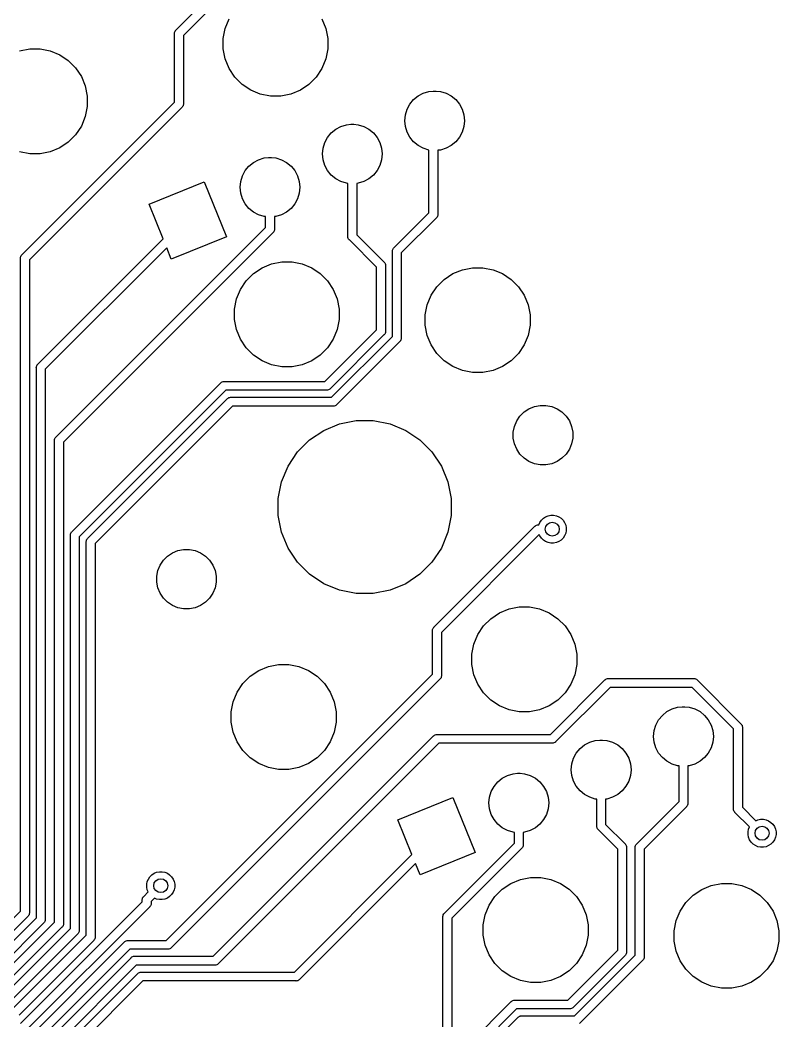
# Model space of a CAD drawing. Extents: x 0.3 to 11, y -13.3 to 4.6.
# Drawn here: x 7 to 7.855, y -2.868 to -1.74 of the extents above; entities that cross this region are included whole.
import ezdxf

# ---------------------------------------------------------------- set-up
doc = ezdxf.new("R2010")
doc.units = 0
doc.header["$MEASUREMENT"] = 0
doc.layers.add('BLACK', color=7, linetype='CONTINUOUS')

msp = doc.modelspace()

# ---------------------------------------------------------------- linework, layer by layer
at = {"layer": 'BLACK', "linetype": 'CONTINUOUS'}
for p, q in [((7.17577, -1.7518), (7.28366, -1.64391)), ((7.28768, -1.65404), (7.18413, -1.75758)), ((7.23114, -1.74969), (7.2356, -1.73894)), ((7.34026, -1.73894), (7.34471, -1.74969)), ((7.17411, -1.75551), (7.17421, -1.75453)), ((7.17413, -1.75576), (7.17411, -1.75551)), ((7.17413, -1.83297), (7.17413, -1.75576)), ((7.17421, -1.75453), (7.17449, -1.75359)), ((7.17449, -1.75359), (7.17496, -1.75272)), ((7.17496, -1.75272), (7.17542, -1.75215)), ((7.17542, -1.75215), (7.17558, -1.75196)), ((7.17558, -1.75196), (7.17577, -1.7518)), ((7.18413, -1.75758), (7.18413, -1.83479)), ((7.22887, -1.7611), (7.23114, -1.74969)), ((7.34471, -1.74969), (7.34698, -1.7611)), ((7.22887, -1.77273), (7.22887, -1.7611)), ((7.34698, -1.7611), (7.34698, -1.77273)), ((6.99969, -1.77504), (7.0111, -1.77277)), ((7.0111, -1.77277), (7.02274, -1.77277)), ((7.02274, -1.77277), (7.03415, -1.77504)), ((7.03415, -1.77504), (7.04489, -1.77949)), ((7.04489, -1.77949), (7.05457, -1.78595)), ((7.23114, -1.78414), (7.22887, -1.77273)), ((7.34698, -1.77273), (7.34471, -1.78414)), ((7.05457, -1.78595), (7.06279, -1.79418)), ((7.2356, -1.79489), (7.23114, -1.78414)), ((7.34471, -1.78414), (7.34026, -1.79489)), ((7.06279, -1.79418), (7.06925, -1.80385)), ((7.06925, -1.80385), (7.07371, -1.8146)), ((7.24206, -1.80456), (7.2356, -1.79489)), ((7.34026, -1.79489), (7.3338, -1.80456)), ((7.07371, -1.8146), (7.07598, -1.82601)), ((7.25028, -1.81279), (7.24206, -1.80456)), ((7.25996, -1.81925), (7.25028, -1.81279)), ((7.32557, -1.81279), (7.3159, -1.81925)), ((7.3338, -1.80456), (7.32557, -1.81279)), ((7.07598, -1.82601), (7.07598, -1.83764)), ((7.2707, -1.8237), (7.25996, -1.81925)), ((7.28211, -1.82597), (7.2707, -1.8237)), ((7.29375, -1.82597), (7.28211, -1.82597)), ((7.30515, -1.8237), (7.29375, -1.82597)), ((7.3159, -1.81925), (7.30515, -1.8237)), ((7.44339, -1.82995), (7.44848, -1.82577)), ((7.44848, -1.82577), (7.4543, -1.82267)), ((7.4543, -1.82267), (7.4606, -1.82075)), ((7.4606, -1.82075), (7.46552, -1.82027)), ((7.46552, -1.82027), (7.46881, -1.82027)), ((7.46881, -1.82027), (7.47372, -1.82075)), ((7.47372, -1.82075), (7.48003, -1.82267)), ((7.48003, -1.82267), (7.48585, -1.82577)), ((7.48585, -1.82577), (7.49094, -1.82995)), ((7.00234, -2.00476), (7.17413, -1.83297)), ((7.07598, -1.83764), (7.07371, -1.84905)), ((7.18378, -1.83696), (7.18331, -1.83783)), ((7.18406, -1.83602), (7.18378, -1.83696)), ((7.18413, -1.83528), (7.18406, -1.83602)), ((7.18413, -1.83479), (7.18416, -1.83504)), ((7.18416, -1.83504), (7.18413, -1.83528)), ((7.18413, -1.83528), (7.18413, -1.83528)), ((7.4361, -1.84086), (7.4392, -1.83505)), ((7.4392, -1.83505), (7.44339, -1.82995)), ((7.49094, -1.82995), (7.49512, -1.83505)), ((7.49512, -1.83505), (7.49823, -1.84086)), ((7.1825, -1.83875), (7.0107, -2.01054)), ((7.07371, -1.84905), (7.06925, -1.8598)), ((7.18269, -1.83859), (7.1825, -1.83875)), ((7.18331, -1.83783), (7.18269, -1.83859)), ((7.43354, -1.85373), (7.43418, -1.84717)), ((7.43418, -1.84717), (7.4361, -1.84086)), ((7.49823, -1.84086), (7.50014, -1.84717)), ((7.50014, -1.84717), (7.50079, -1.85373)), ((7.06925, -1.8598), (7.06279, -1.86947)), ((7.35576, -1.86323), (7.36158, -1.86013)), ((7.36158, -1.86013), (7.36789, -1.85821)), ((7.36789, -1.85821), (7.3728, -1.85773)), ((7.3728, -1.85773), (7.37609, -1.85773)), ((7.37609, -1.85773), (7.38101, -1.85821)), ((7.38101, -1.85821), (7.38731, -1.86013)), ((7.38731, -1.86013), (7.39313, -1.86323)), ((7.43418, -1.86029), (7.43354, -1.85373)), ((7.4361, -1.8666), (7.43418, -1.86029)), ((7.50014, -1.86029), (7.49823, -1.8666)), ((7.50079, -1.85373), (7.50014, -1.86029)), ((7.06279, -1.86947), (7.05457, -1.8777)), ((7.34649, -1.87251), (7.35067, -1.86742)), ((7.35067, -1.86742), (7.35576, -1.86323)), ((7.39313, -1.86323), (7.39822, -1.86742)), ((7.39822, -1.86742), (7.4024, -1.87251)), ((7.4392, -1.87241), (7.4361, -1.8666)), ((7.49823, -1.8666), (7.49512, -1.87241)), ((7.05457, -1.8777), (7.04489, -1.88416)), ((7.34147, -1.88463), (7.34338, -1.87832)), ((7.34338, -1.87832), (7.34649, -1.87251)), ((7.4024, -1.87251), (7.40551, -1.87832)), ((7.40551, -1.87832), (7.40743, -1.88463)), ((7.44339, -1.87751), (7.4392, -1.87241)), ((7.44848, -1.88169), (7.44339, -1.87751)), ((7.4543, -1.8848), (7.44848, -1.88169)), ((7.48585, -1.88169), (7.48003, -1.8848)), ((7.49094, -1.87751), (7.48585, -1.88169)), ((7.49512, -1.87241), (7.49094, -1.87751)), ((7.0111, -1.89088), (6.99969, -1.88861)), ((7.02274, -1.89088), (7.0111, -1.89088)), ((7.03415, -1.88861), (7.02274, -1.89088)), ((7.04489, -1.88416), (7.03415, -1.88861)), ((7.34082, -1.89119), (7.34147, -1.88463)), ((7.34147, -1.89775), (7.34082, -1.89119)), ((7.40743, -1.88463), (7.40807, -1.89119)), ((7.40807, -1.89119), (7.40743, -1.89775)), ((7.4606, -1.88671), (7.4543, -1.8848)), ((7.46075, -1.88673), (7.4606, -1.88671)), ((7.46075, -1.95738), (7.46075, -1.88673)), ((7.47372, -1.88671), (7.47075, -1.88701)), ((7.47075, -1.88701), (7.47075, -1.9592)), ((7.48003, -1.8848), (7.47372, -1.88671)), ((7.25377, -1.90997), (7.25795, -1.90488)), ((7.25795, -1.90488), (7.26305, -1.90069)), ((7.26305, -1.90069), (7.26886, -1.89759)), ((7.26886, -1.89759), (7.27517, -1.89567)), ((7.27517, -1.89567), (7.28008, -1.89519)), ((7.28008, -1.89519), (7.28337, -1.89519)), ((7.28337, -1.89519), (7.28829, -1.89567)), ((7.28829, -1.89567), (7.2946, -1.89759)), ((7.2946, -1.89759), (7.30041, -1.90069)), ((7.30041, -1.90069), (7.3055, -1.90488)), ((7.3055, -1.90488), (7.30969, -1.90997)), ((7.34338, -1.90406), (7.34147, -1.89775)), ((7.34649, -1.90987), (7.34338, -1.90406)), ((7.40551, -1.90406), (7.4024, -1.90987)), ((7.40743, -1.89775), (7.40551, -1.90406)), ((7.24875, -1.92209), (7.25066, -1.91579)), ((7.25066, -1.91579), (7.25377, -1.90997)), ((7.30969, -1.90997), (7.31279, -1.91579)), ((7.31279, -1.91579), (7.31471, -1.92209)), ((7.35067, -1.91497), (7.34649, -1.90987)), ((7.35576, -1.91915), (7.35067, -1.91497)), ((7.39822, -1.91497), (7.39313, -1.91915)), ((7.4024, -1.90987), (7.39822, -1.91497)), ((7.14544, -1.94762), (7.2075, -1.92255)), ((7.2075, -1.92255), (7.23257, -1.98461)), ((7.2481, -1.92865), (7.24875, -1.92209)), ((7.31471, -1.92209), (7.31535, -1.92865)), ((7.36158, -1.92226), (7.35576, -1.91915)), ((7.36789, -1.92417), (7.36158, -1.92226)), ((7.36945, -1.92433), (7.36789, -1.92417)), ((7.36945, -1.98404), (7.36945, -1.92433)), ((7.38101, -1.92417), (7.37945, -1.92433)), ((7.37945, -1.92433), (7.37945, -1.98222)), ((7.38731, -1.92226), (7.38101, -1.92417)), ((7.39313, -1.91915), (7.38731, -1.92226)), ((7.24875, -1.93521), (7.2481, -1.92865)), ((7.25066, -1.94152), (7.24875, -1.93521)), ((7.31471, -1.93521), (7.31279, -1.94152)), ((7.31535, -1.92865), (7.31471, -1.93521)), ((7.16127, -1.98678), (7.14544, -1.94762)), ((7.25377, -1.94734), (7.25066, -1.94152)), ((7.25795, -1.95243), (7.25377, -1.94734)), ((7.30969, -1.94734), (7.3055, -1.95243)), ((7.31279, -1.94152), (7.30969, -1.94734)), ((7.26305, -1.95661), (7.25795, -1.95243)), ((7.26886, -1.95972), (7.26305, -1.95661)), ((7.27517, -1.96163), (7.26886, -1.95972)), ((7.27673, -1.96179), (7.27517, -1.96163)), ((7.27673, -1.97391), (7.27673, -1.96179)), ((7.28829, -1.96163), (7.28673, -1.96179)), ((7.28673, -1.96179), (7.28673, -1.97573)), ((7.2946, -1.95972), (7.28829, -1.96163)), ((7.30041, -1.95661), (7.2946, -1.95972)), ((7.3055, -1.95243), (7.30041, -1.95661)), ((7.42121, -1.99692), (7.46075, -1.95738)), ((7.47039, -1.96137), (7.46993, -1.96224)), ((7.47068, -1.96043), (7.47039, -1.96137)), ((7.47075, -1.95969), (7.47068, -1.96043)), ((7.47075, -1.9592), (7.47077, -1.95945)), ((7.47077, -1.95945), (7.47075, -1.95969)), ((7.47075, -1.95969), (7.47075, -1.95969)), ((7.46911, -1.96316), (7.42957, -2.0027)), ((7.4693, -1.963), (7.46911, -1.96316)), ((7.46993, -1.96224), (7.4693, -1.963)), ((7.04071, -2.20992), (7.27673, -1.97391)), ((7.28509, -1.97969), (7.04907, -2.2157)), ((7.28528, -1.97953), (7.28509, -1.97969)), ((7.2859, -1.97877), (7.28528, -1.97953)), ((7.28637, -1.9779), (7.2859, -1.97877)), ((7.28665, -1.97696), (7.28637, -1.9779)), ((7.28673, -1.97622), (7.28665, -1.97696)), ((7.28673, -1.97573), (7.28675, -1.97598)), ((7.28675, -1.97598), (7.28673, -1.97622)), ((7.28673, -1.97622), (7.28673, -1.97622)), ((7.36942, -1.98429), (7.36945, -1.98404)), ((7.36946, -1.98466), (7.36942, -1.98429)), ((7.37945, -1.98222), (7.41005, -2.01283)), ((7.02021, -2.12784), (7.15716, -1.9909)), ((7.15716, -1.9909), (7.16127, -1.98678)), ((7.15716, -1.9909), (7.15716, -1.9909)), ((7.23257, -1.98461), (7.17052, -2.00968)), ((7.36952, -1.98527), (7.36946, -1.98466)), ((7.3698, -1.98621), (7.36952, -1.98527)), ((7.37027, -1.98708), (7.3698, -1.98621)), ((7.37089, -1.98784), (7.37027, -1.98708)), ((7.37108, -1.988), (7.37089, -1.98784)), ((7.40169, -2.01861), (7.37108, -1.988)), ((7.00077, -2.00749), (7.00106, -2.00655)), ((7.00106, -2.00655), (7.00152, -2.00568)), ((7.00152, -2.00568), (7.00199, -2.00511)), ((7.00199, -2.00511), (7.00215, -2.00492)), ((7.00215, -2.00492), (7.00234, -2.00476)), ((7.16423, -1.99797), (7.02857, -2.13362)), ((7.16534, -1.99686), (7.16423, -1.99797)), ((7.16423, -1.99797), (7.16423, -1.99797)), ((7.17052, -2.00968), (7.16534, -1.99686)), ((7.41954, -2.00063), (7.41964, -1.99965)), ((7.41957, -2.00088), (7.41954, -2.00063)), ((7.41957, -2.09667), (7.41957, -2.00088)), ((7.41964, -1.99965), (7.41993, -1.99871)), ((7.41993, -1.99871), (7.42039, -1.99784)), ((7.42039, -1.99784), (7.42075, -1.9974)), ((7.42075, -1.9974), (7.42101, -1.99708)), ((7.42101, -1.99708), (7.42121, -1.99692)), ((7.42957, -2.0027), (7.42957, -2.0985)), ((7.00068, -2.00847), (7.00077, -2.00749)), ((7.0007, -2.00872), (7.00068, -2.00847)), ((7.0007, -2.7442), (7.0007, -2.00872)), ((7.0107, -2.01054), (7.0107, -2.74602)), ((7.27271, -2.0194), (7.28346, -2.01495)), ((7.28346, -2.01495), (7.29487, -2.01268)), ((7.29487, -2.01268), (7.3065, -2.01268)), ((7.3065, -2.01268), (7.31791, -2.01495)), ((7.31791, -2.01495), (7.32866, -2.0194)), ((7.41005, -2.01283), (7.41025, -2.01298)), ((7.41025, -2.01298), (7.41085, -2.01372)), ((7.41085, -2.01372), (7.41087, -2.01374)), ((7.41087, -2.01374), (7.41133, -2.01461)), ((7.41133, -2.01461), (7.41162, -2.01556)), ((7.41162, -2.01556), (7.41172, -2.01654)), ((7.41172, -2.01654), (7.41169, -2.01678)), ((7.41169, -2.01678), (7.41169, -2.09109)), ((7.25481, -2.03409), (7.26304, -2.02586)), ((7.26304, -2.02586), (7.27271, -2.0194)), ((7.32866, -2.0194), (7.33833, -2.02586)), ((7.33833, -2.02586), (7.34655, -2.03409)), ((7.40169, -2.08927), (7.40169, -2.01861)), ((7.478, -2.03243), (7.48767, -2.02597)), ((7.48767, -2.02597), (7.49842, -2.02152)), ((7.49842, -2.02152), (7.50983, -2.01925)), ((7.50983, -2.01925), (7.52146, -2.01925)), ((7.52146, -2.01925), (7.53287, -2.02152)), ((7.53287, -2.02152), (7.54362, -2.02597)), ((7.54362, -2.02597), (7.55329, -2.03243)), ((7.24835, -2.04376), (7.25481, -2.03409)), ((7.34655, -2.03409), (7.35302, -2.04376)), ((7.46331, -2.05033), (7.46977, -2.04066)), ((7.46977, -2.04066), (7.478, -2.03243)), ((7.55329, -2.03243), (7.56152, -2.04066)), ((7.56152, -2.04066), (7.56798, -2.05033)), ((7.2439, -2.05451), (7.24835, -2.04376)), ((7.35302, -2.04376), (7.35747, -2.05451)), ((7.45886, -2.06108), (7.46331, -2.05033)), ((7.56798, -2.05033), (7.57243, -2.06108)), ((7.24163, -2.06592), (7.2439, -2.05451)), ((7.35747, -2.05451), (7.35974, -2.06592)), ((7.45659, -2.07248), (7.45886, -2.06108)), ((7.57243, -2.06108), (7.5747, -2.07248)), ((7.24163, -2.07755), (7.24163, -2.06592)), ((7.35974, -2.06592), (7.35974, -2.07755)), ((7.45659, -2.08412), (7.45659, -2.07248)), ((7.5747, -2.07248), (7.5747, -2.08412)), ((7.2439, -2.08896), (7.24163, -2.07755)), ((7.35974, -2.07755), (7.35747, -2.08896)), ((7.45886, -2.09553), (7.45659, -2.08412)), ((7.5747, -2.08412), (7.57243, -2.09553)), ((7.24835, -2.09971), (7.2439, -2.08896)), ((7.3436, -2.14736), (7.40169, -2.08927)), ((7.41005, -2.09505), (7.34938, -2.15572)), ((7.351, -2.16524), (7.41957, -2.09667)), ((7.35747, -2.08896), (7.35302, -2.09971)), ((7.41025, -2.09489), (7.41005, -2.09505)), ((7.41087, -2.09413), (7.41025, -2.09489)), ((7.41133, -2.09326), (7.41087, -2.09413)), ((7.41162, -2.09232), (7.41133, -2.09326)), ((7.41169, -2.09158), (7.41162, -2.09232)), ((7.41169, -2.09109), (7.41172, -2.09134)), ((7.41172, -2.09134), (7.41169, -2.09158)), ((7.41169, -2.09158), (7.41169, -2.09158)), ((7.46331, -2.10627), (7.45886, -2.09553)), ((7.57243, -2.09553), (7.56798, -2.10627)), ((7.25481, -2.10938), (7.24835, -2.09971)), ((7.35302, -2.09971), (7.34655, -2.10938)), ((7.42793, -2.10245), (7.35678, -2.1736)), ((7.42812, -2.1023), (7.42793, -2.10245)), ((7.42874, -2.10153), (7.42812, -2.1023)), ((7.42921, -2.10067), (7.42874, -2.10153)), ((7.4295, -2.09972), (7.42921, -2.10067)), ((7.42957, -2.09899), (7.4295, -2.09972)), ((7.42957, -2.0985), (7.42959, -2.09874)), ((7.42959, -2.09874), (7.42957, -2.09899)), ((7.42957, -2.09899), (7.42957, -2.09899)), ((7.46977, -2.11595), (7.46331, -2.10627)), ((7.56798, -2.10627), (7.56152, -2.11595)), ((7.26304, -2.11761), (7.25481, -2.10938)), ((7.27271, -2.12407), (7.26304, -2.11761)), ((7.33833, -2.11761), (7.32866, -2.12407)), ((7.34655, -2.10938), (7.33833, -2.11761)), ((7.478, -2.12417), (7.46977, -2.11595)), ((7.56152, -2.11595), (7.55329, -2.12417)), ((7.01855, -2.13155), (7.01865, -2.13057)), ((7.01865, -2.13057), (7.01893, -2.12963)), ((7.01893, -2.12963), (7.0194, -2.12876)), ((7.0194, -2.12876), (7.01987, -2.12819)), ((7.01987, -2.12819), (7.02002, -2.128)), ((7.02002, -2.128), (7.02021, -2.12784)), ((7.28346, -2.12852), (7.27271, -2.12407)), ((7.29487, -2.13079), (7.28346, -2.12852)), ((7.3065, -2.13079), (7.29487, -2.13079)), ((7.31791, -2.12852), (7.3065, -2.13079)), ((7.32866, -2.12407), (7.31791, -2.12852)), ((7.48767, -2.13063), (7.478, -2.12417)), ((7.49842, -2.13509), (7.48767, -2.13063)), ((7.54362, -2.13063), (7.53287, -2.13509)), ((7.55329, -2.12417), (7.54362, -2.13063)), ((7.01857, -2.13179), (7.01855, -2.13155)), ((7.01857, -2.7516), (7.01857, -2.13179)), ((7.02857, -2.13362), (7.02857, -2.75343)), ((7.50983, -2.13736), (7.49842, -2.13509)), ((7.52146, -2.13736), (7.50983, -2.13736)), ((7.53287, -2.13509), (7.52146, -2.13736)), ((7.05859, -2.31662), (7.22621, -2.149)), ((7.22621, -2.149), (7.22636, -2.14881)), ((7.22636, -2.14881), (7.22713, -2.14818)), ((7.22713, -2.14818), (7.22799, -2.14772)), ((7.22799, -2.14772), (7.22894, -2.14743)), ((7.22894, -2.14743), (7.22967, -2.14736)), ((7.22967, -2.14736), (7.22992, -2.14734)), ((7.22967, -2.14736), (7.22967, -2.14736)), ((7.22992, -2.14734), (7.23016, -2.14736)), ((7.23016, -2.14736), (7.3436, -2.14736)), ((7.23199, -2.15736), (7.06695, -2.3224)), ((7.34542, -2.15736), (7.23199, -2.15736)), ((7.34567, -2.15739), (7.34542, -2.15736)), ((7.34591, -2.15736), (7.34567, -2.15739)), ((7.34665, -2.15729), (7.34591, -2.15736)), ((7.34759, -2.157), (7.34665, -2.15729)), ((7.34846, -2.15654), (7.34759, -2.157)), ((7.34922, -2.15591), (7.34846, -2.15654)), ((7.34938, -2.15572), (7.34922, -2.15591)), ((7.07646, -2.32402), (7.23361, -2.16687)), ((7.23939, -2.17524), (7.08482, -2.32981)), ((7.23361, -2.16687), (7.23377, -2.16668)), ((7.23377, -2.16668), (7.23396, -2.16653)), ((7.23396, -2.16653), (7.23453, -2.16606)), ((7.23453, -2.16606), (7.2354, -2.16559)), ((7.2354, -2.16559), (7.23634, -2.16531)), ((7.23634, -2.16531), (7.23732, -2.16521)), ((7.23732, -2.16521), (7.23757, -2.16524)), ((7.23757, -2.16524), (7.351, -2.16524)), ((7.35283, -2.17524), (7.23939, -2.17524)), ((7.35307, -2.17526), (7.35283, -2.17524)), ((7.35405, -2.17516), (7.35307, -2.17526)), ((7.355, -2.17488), (7.35405, -2.17516)), ((7.35586, -2.17441), (7.355, -2.17488)), ((7.35632, -2.17404), (7.35586, -2.17441)), ((7.35663, -2.17379), (7.35632, -2.17404)), ((7.35678, -2.1736), (7.35663, -2.17379)), ((7.57334, -2.17813), (7.57943, -2.1756)), ((7.57943, -2.1756), (7.5859, -2.17431)), ((7.5859, -2.17431), (7.5925, -2.17431)), ((7.5925, -2.17431), (7.59898, -2.1756)), ((7.59898, -2.1756), (7.60507, -2.17813)), ((7.55952, -2.19195), (7.56318, -2.18646)), ((7.56318, -2.18646), (7.56785, -2.18179)), ((7.56785, -2.18179), (7.57334, -2.17813)), ((7.60507, -2.17813), (7.61056, -2.18179)), ((7.61056, -2.18179), (7.61522, -2.18646)), ((7.61522, -2.18646), (7.61889, -2.19195)), ((7.34228, -2.20258), (7.36001, -2.19523)), ((7.36001, -2.19523), (7.37884, -2.19149)), ((7.37884, -2.19149), (7.39803, -2.19149)), ((7.39803, -2.19149), (7.41686, -2.19523)), ((7.41686, -2.19523), (7.43459, -2.20258)), ((7.5557, -2.20451), (7.55699, -2.19804)), ((7.55699, -2.19804), (7.55952, -2.19195)), ((7.61889, -2.19195), (7.62142, -2.19804)), ((7.62142, -2.19804), (7.6227, -2.20451)), ((7.32632, -2.21324), (7.34228, -2.20258)), ((7.43459, -2.20258), (7.45055, -2.21324)), ((7.5557, -2.21111), (7.5557, -2.20451)), ((7.6227, -2.20451), (7.6227, -2.21111)), ((7.03905, -2.21363), (7.03915, -2.21265)), ((7.03907, -2.21388), (7.03905, -2.21363)), ((7.03907, -2.75638), (7.03907, -2.21388)), ((7.03915, -2.21265), (7.03943, -2.21171)), ((7.03943, -2.21171), (7.0399, -2.21084)), ((7.0399, -2.21084), (7.04003, -2.21068)), ((7.04003, -2.21068), (7.04052, -2.21008)), ((7.04052, -2.21008), (7.04071, -2.20992)), ((7.04907, -2.2157), (7.04907, -2.7582)), ((7.31275, -2.22681), (7.32632, -2.21324)), ((7.45055, -2.21324), (7.46412, -2.22681)), ((7.55699, -2.21759), (7.5557, -2.21111)), ((7.55952, -2.22368), (7.55699, -2.21759)), ((7.62142, -2.21759), (7.61889, -2.22368)), ((7.6227, -2.21111), (7.62142, -2.21759)), ((7.30208, -2.24277), (7.31275, -2.22681)), ((7.46412, -2.22681), (7.47479, -2.24277)), ((7.56318, -2.22917), (7.55952, -2.22368)), ((7.56785, -2.23384), (7.56318, -2.22917)), ((7.61522, -2.22917), (7.61056, -2.23384)), ((7.61889, -2.22368), (7.61522, -2.22917)), ((7.29474, -2.26051), (7.30208, -2.24277)), ((7.47479, -2.24277), (7.48213, -2.26051)), ((7.57334, -2.2375), (7.56785, -2.23384)), ((7.57943, -2.24003), (7.57334, -2.2375)), ((7.5859, -2.24131), (7.57943, -2.24003)), ((7.5925, -2.24131), (7.5859, -2.24131)), ((7.59898, -2.24003), (7.5925, -2.24131)), ((7.60507, -2.2375), (7.59898, -2.24003)), ((7.61056, -2.23384), (7.60507, -2.2375)), ((7.29099, -2.27933), (7.29474, -2.26051)), ((7.48213, -2.26051), (7.48588, -2.27933)), ((7.29099, -2.29853), (7.29099, -2.27933)), ((7.48588, -2.27933), (7.48588, -2.29853)), ((7.29474, -2.31735), (7.29099, -2.29853)), ((7.48588, -2.29853), (7.48213, -2.31735)), ((7.58957, -2.30155), (7.59215, -2.29982)), ((7.59215, -2.29982), (7.59501, -2.29864)), ((7.59501, -2.29864), (7.59806, -2.29803)), ((7.59806, -2.29803), (7.60116, -2.29803)), ((7.60116, -2.29803), (7.6042, -2.29864)), ((7.6042, -2.29864), (7.60707, -2.29982)), ((7.60707, -2.29982), (7.60965, -2.30155)), ((7.46632, -2.42424), (7.58015, -2.31042)), ((7.58015, -2.31042), (7.58031, -2.31023)), ((7.58031, -2.31023), (7.58107, -2.3096)), ((7.58107, -2.3096), (7.58194, -2.30914)), ((7.58194, -2.30914), (7.58288, -2.30885)), ((7.58288, -2.30885), (7.58361, -2.30878)), ((7.58361, -2.30878), (7.58386, -2.30876)), ((7.58361, -2.30878), (7.58361, -2.30878)), ((7.58386, -2.30876), (7.5841, -2.30878)), ((7.5841, -2.30878), (7.58463, -2.30878)), ((7.58463, -2.30878), (7.58565, -2.30632)), ((7.58565, -2.30632), (7.58737, -2.30374)), ((7.58737, -2.30374), (7.58957, -2.30155)), ((7.60965, -2.30155), (7.61184, -2.30374)), ((7.61184, -2.30374), (7.61356, -2.30632)), ((7.61356, -2.30632), (7.61475, -2.30919)), ((7.61475, -2.30919), (7.61535, -2.31223)), ((7.05693, -2.32033), (7.05702, -2.31935)), ((7.05695, -2.32058), (7.05693, -2.32033)), ((7.05695, -2.76378), (7.05695, -2.32058)), ((7.05702, -2.31935), (7.05731, -2.31841)), ((7.05731, -2.31841), (7.05777, -2.31754)), ((7.05777, -2.31754), (7.05824, -2.31697)), ((7.05824, -2.31697), (7.0584, -2.31678)), ((7.0584, -2.31678), (7.05859, -2.31662)), ((7.06695, -2.3224), (7.06695, -2.76561)), ((7.30208, -2.33509), (7.29474, -2.31735)), ((7.58501, -2.3197), (7.47469, -2.43002)), ((7.48213, -2.31735), (7.47479, -2.33509)), ((7.58565, -2.32124), (7.58501, -2.3197)), ((7.58737, -2.32382), (7.58565, -2.32124)), ((7.61356, -2.32124), (7.61184, -2.32382)), ((7.61475, -2.31837), (7.61356, -2.32124)), ((7.61535, -2.31533), (7.61475, -2.31837)), ((7.61535, -2.31223), (7.61535, -2.31533)), ((7.0748, -2.32773), (7.0749, -2.32675)), ((7.07482, -2.32798), (7.0748, -2.32773)), ((7.07482, -2.77119), (7.07482, -2.32798)), ((7.0749, -2.32675), (7.07518, -2.32581)), ((7.07518, -2.32581), (7.07565, -2.32494)), ((7.07565, -2.32494), (7.07611, -2.32437)), ((7.07611, -2.32437), (7.07627, -2.32418)), ((7.07627, -2.32418), (7.07646, -2.32402)), ((7.08482, -2.32981), (7.08482, -2.77301)), ((7.58957, -2.32601), (7.58737, -2.32382)), ((7.59215, -2.32774), (7.58957, -2.32601)), ((7.59501, -2.32892), (7.59215, -2.32774)), ((7.59806, -2.32953), (7.59501, -2.32892)), ((7.60116, -2.32953), (7.59806, -2.32953)), ((7.6042, -2.32892), (7.60116, -2.32953)), ((7.60707, -2.32774), (7.6042, -2.32892)), ((7.60965, -2.32601), (7.60707, -2.32774)), ((7.61184, -2.32382), (7.60965, -2.32601)), ((7.16165, -2.34869), (7.16631, -2.34402)), ((7.16631, -2.34402), (7.1718, -2.34036)), ((7.1718, -2.34036), (7.1779, -2.33783)), ((7.1779, -2.33783), (7.18437, -2.33655)), ((7.18437, -2.33655), (7.19097, -2.33655)), ((7.19097, -2.33655), (7.19744, -2.33783)), ((7.19744, -2.33783), (7.20354, -2.34036)), ((7.20354, -2.34036), (7.20902, -2.34402)), ((7.20902, -2.34402), (7.21369, -2.34869)), ((7.31275, -2.35104), (7.30208, -2.33509)), ((7.47479, -2.33509), (7.46412, -2.35104)), ((7.15545, -2.36027), (7.15798, -2.35418)), ((7.15798, -2.35418), (7.16165, -2.34869)), ((7.21369, -2.34869), (7.21735, -2.35418)), ((7.21735, -2.35418), (7.21988, -2.36027)), ((7.32632, -2.36462), (7.31275, -2.35104)), ((7.46412, -2.35104), (7.45055, -2.36462)), ((7.15417, -2.36675), (7.15545, -2.36027)), ((7.15417, -2.37334), (7.15417, -2.36675)), ((7.21988, -2.36027), (7.22117, -2.36675)), ((7.22117, -2.36675), (7.22117, -2.37334)), ((7.34228, -2.37528), (7.32632, -2.36462)), ((7.45055, -2.36462), (7.43459, -2.37528)), ((7.15545, -2.37982), (7.15417, -2.37334)), ((7.22117, -2.37334), (7.21988, -2.37982)), ((7.36001, -2.38263), (7.34228, -2.37528)), ((7.43459, -2.37528), (7.41686, -2.38263)), ((7.15798, -2.38591), (7.15545, -2.37982)), ((7.16165, -2.3914), (7.15798, -2.38591)), ((7.21735, -2.38591), (7.21369, -2.3914)), ((7.21988, -2.37982), (7.21735, -2.38591)), ((7.37884, -2.38637), (7.36001, -2.38263)), ((7.39803, -2.38637), (7.37884, -2.38637)), ((7.41686, -2.38263), (7.39803, -2.38637)), ((7.16631, -2.39607), (7.16165, -2.3914)), ((7.1718, -2.39973), (7.16631, -2.39607)), ((7.1779, -2.40226), (7.1718, -2.39973)), ((7.20354, -2.39973), (7.19744, -2.40226)), ((7.20902, -2.39607), (7.20354, -2.39973)), ((7.21369, -2.3914), (7.20902, -2.39607)), ((7.55092, -2.40369), (7.56233, -2.40142)), ((7.56233, -2.40142), (7.57396, -2.40142)), ((7.57396, -2.40142), (7.58537, -2.40369)), ((7.18437, -2.40355), (7.1779, -2.40226)), ((7.19097, -2.40355), (7.18437, -2.40355)), ((7.19744, -2.40226), (7.19097, -2.40355)), ((7.5305, -2.41461), (7.54017, -2.40814)), ((7.54017, -2.40814), (7.55092, -2.40369)), ((7.58537, -2.40369), (7.59612, -2.40814)), ((7.59612, -2.40814), (7.60579, -2.41461)), ((7.51581, -2.4325), (7.52228, -2.42283)), ((7.52228, -2.42283), (7.5305, -2.41461)), ((7.60579, -2.41461), (7.61402, -2.42283)), ((7.61402, -2.42283), (7.62048, -2.4325)), ((7.46466, -2.42795), (7.46476, -2.42697)), ((7.46469, -2.4282), (7.46466, -2.42795)), ((7.46469, -2.47706), (7.46469, -2.4282)), ((7.46476, -2.42697), (7.46504, -2.42603)), ((7.46504, -2.42603), (7.46551, -2.42516)), ((7.46551, -2.42516), (7.46583, -2.42476)), ((7.46583, -2.42476), (7.46613, -2.4244)), ((7.46613, -2.4244), (7.46632, -2.42424)), ((7.47469, -2.43002), (7.47469, -2.47889)), ((7.51136, -2.44325), (7.51581, -2.4325)), ((7.62048, -2.4325), (7.62493, -2.44325)), ((7.50909, -2.45466), (7.51136, -2.44325)), ((7.62493, -2.44325), (7.6272, -2.45466)), ((7.50909, -2.46629), (7.50909, -2.45466)), ((7.6272, -2.45466), (7.6272, -2.46629)), ((7.26916, -2.47305), (7.27991, -2.4686)), ((7.27991, -2.4686), (7.29132, -2.46633)), ((7.29132, -2.46633), (7.30295, -2.46633)), ((7.30295, -2.46633), (7.31436, -2.4686)), ((7.31436, -2.4686), (7.32511, -2.47305)), ((7.51136, -2.4777), (7.50909, -2.46629)), ((7.6272, -2.46629), (7.62493, -2.4777)), ((7.16478, -2.77697), (7.46469, -2.47706)), ((7.25127, -2.48774), (7.25949, -2.47952)), ((7.25949, -2.47952), (7.26916, -2.47305)), ((7.32511, -2.47305), (7.33478, -2.47952)), ((7.33478, -2.47952), (7.34301, -2.48774)), ((7.47461, -2.48011), (7.47433, -2.48106)), ((7.47469, -2.47938), (7.47461, -2.48011)), ((7.47469, -2.47889), (7.47471, -2.47913)), ((7.47471, -2.47913), (7.47469, -2.47938)), ((7.47469, -2.47938), (7.47469, -2.47938)), ((7.51581, -2.48845), (7.51136, -2.4777)), ((7.62493, -2.4777), (7.62048, -2.48845)), ((7.47305, -2.48284), (7.17056, -2.78533)), ((7.2448, -2.49741), (7.25127, -2.48774)), ((7.34301, -2.48774), (7.34947, -2.49741)), ((7.47324, -2.48269), (7.47305, -2.48284)), ((7.47386, -2.48193), (7.47324, -2.48269)), ((7.47433, -2.48106), (7.47386, -2.48193)), ((7.52228, -2.49812), (7.51581, -2.48845)), ((7.59754, -2.545), (7.65889, -2.48365)), ((7.62048, -2.48845), (7.61402, -2.49812)), ((7.65889, -2.48365), (7.65905, -2.48346)), ((7.65905, -2.48346), (7.65981, -2.48283)), ((7.65981, -2.48283), (7.66068, -2.48237)), ((7.66068, -2.48237), (7.66162, -2.48208)), ((7.66162, -2.48208), (7.66235, -2.48201)), ((7.66235, -2.48201), (7.6626, -2.48198)), ((7.6626, -2.48198), (7.66284, -2.48201)), ((7.66284, -2.48201), (7.75881, -2.48201)), ((7.75881, -2.48201), (7.75906, -2.48198)), ((7.75906, -2.48198), (7.7593, -2.48201)), ((7.7593, -2.48201), (7.76004, -2.48208)), ((7.76004, -2.48208), (7.76098, -2.48237)), ((7.76098, -2.48237), (7.76185, -2.48283)), ((7.76185, -2.48283), (7.76261, -2.48346)), ((7.76261, -2.48346), (7.76276, -2.48365)), ((7.76276, -2.48365), (7.81202, -2.5329)), ((7.24035, -2.50816), (7.2448, -2.49741)), ((7.34947, -2.49741), (7.35392, -2.50816)), ((7.5305, -2.50635), (7.52228, -2.49812)), ((7.66467, -2.49201), (7.60332, -2.55336)), ((7.61402, -2.49812), (7.60579, -2.50635)), ((7.75698, -2.49201), (7.66467, -2.49201)), ((7.80366, -2.53869), (7.75698, -2.49201)), ((7.23808, -2.51957), (7.24035, -2.50816)), ((7.35392, -2.50816), (7.35619, -2.51957)), ((7.54017, -2.51281), (7.5305, -2.50635)), ((7.55092, -2.51726), (7.54017, -2.51281)), ((7.59612, -2.51281), (7.58537, -2.51726)), ((7.60579, -2.50635), (7.59612, -2.51281)), ((7.74082, -2.51431), (7.74574, -2.51383)), ((7.74574, -2.51383), (7.74903, -2.51383)), ((7.74903, -2.51383), (7.75394, -2.51431)), ((7.23808, -2.5312), (7.23808, -2.51957)), ((7.35619, -2.51957), (7.35619, -2.5312)), ((7.56233, -2.51953), (7.55092, -2.51726)), ((7.57396, -2.51953), (7.56233, -2.51953)), ((7.58537, -2.51726), (7.57396, -2.51953)), ((7.71942, -2.52861), (7.7236, -2.52352)), ((7.7236, -2.52352), (7.7287, -2.51934)), ((7.7287, -2.51934), (7.73451, -2.51623)), ((7.73451, -2.51623), (7.74082, -2.51431)), ((7.75394, -2.51431), (7.76025, -2.51623)), ((7.76025, -2.51623), (7.76606, -2.51934)), ((7.76606, -2.51934), (7.77116, -2.52352)), ((7.77116, -2.52352), (7.77534, -2.52861)), ((7.24035, -2.54261), (7.23808, -2.5312)), ((7.35619, -2.5312), (7.35392, -2.54261)), ((7.7144, -2.54073), (7.71631, -2.53443)), ((7.71631, -2.53443), (7.71942, -2.52861)), ((7.77534, -2.52861), (7.77845, -2.53443)), ((7.77845, -2.53443), (7.78036, -2.54073)), ((7.81202, -2.5329), (7.81221, -2.53306)), ((7.81221, -2.53306), (7.81284, -2.53382)), ((7.81284, -2.53382), (7.81316, -2.53443)), ((7.81316, -2.53443), (7.8133, -2.53469)), ((7.8133, -2.53469), (7.81359, -2.53563)), ((7.81359, -2.53563), (7.81369, -2.53661)), ((7.81369, -2.53661), (7.81366, -2.53686)), ((7.21777, -2.79484), (7.46598, -2.54664)), ((7.2448, -2.55336), (7.24035, -2.54261)), ((7.35392, -2.54261), (7.34947, -2.55336)), ((7.46598, -2.54664), (7.46613, -2.54645)), ((7.46613, -2.54645), (7.46689, -2.54582)), ((7.46689, -2.54582), (7.46776, -2.54536)), ((7.46776, -2.54536), (7.4687, -2.54507)), ((7.4687, -2.54507), (7.46944, -2.545)), ((7.46944, -2.545), (7.46969, -2.54498)), ((7.46969, -2.54498), (7.46993, -2.545)), ((7.46993, -2.545), (7.59754, -2.545)), ((7.71375, -2.54729), (7.7144, -2.54073)), ((7.7144, -2.55386), (7.71375, -2.54729)), ((7.78036, -2.54073), (7.78101, -2.54729)), ((7.78101, -2.54729), (7.78036, -2.55386)), ((7.80366, -2.62889), (7.80366, -2.53869)), ((7.81366, -2.53686), (7.81366, -2.62706)), ((7.47176, -2.555), (7.22355, -2.8032)), ((7.25127, -2.56303), (7.2448, -2.55336)), ((7.34947, -2.55336), (7.34301, -2.56303)), ((7.59936, -2.555), (7.47176, -2.555)), ((7.59961, -2.55502), (7.59936, -2.555)), ((7.59985, -2.555), (7.59961, -2.55502)), ((7.60059, -2.55493), (7.59985, -2.555)), ((7.60153, -2.55464), (7.60059, -2.55493)), ((7.6024, -2.55418), (7.60153, -2.55464)), ((7.60316, -2.55355), (7.6024, -2.55418)), ((7.60332, -2.55336), (7.60316, -2.55355)), ((7.63089, -2.56098), (7.63598, -2.5568)), ((7.63598, -2.5568), (7.64179, -2.55369)), ((7.64179, -2.55369), (7.6481, -2.55178)), ((7.6481, -2.55178), (7.65302, -2.55129)), ((7.65302, -2.55129), (7.65631, -2.55129)), ((7.65631, -2.55129), (7.66122, -2.55178)), ((7.66122, -2.55178), (7.66753, -2.55369)), ((7.66753, -2.55369), (7.67334, -2.5568)), ((7.67334, -2.5568), (7.67844, -2.56098)), ((7.71631, -2.56016), (7.7144, -2.55386)), ((7.78036, -2.55386), (7.77845, -2.56016)), ((7.25949, -2.57126), (7.25127, -2.56303)), ((7.34301, -2.56303), (7.33478, -2.57126)), ((7.6236, -2.57189), (7.6267, -2.56607)), ((7.6267, -2.56607), (7.63089, -2.56098)), ((7.67844, -2.56098), (7.68262, -2.56607)), ((7.68262, -2.56607), (7.68573, -2.57189)), ((7.71942, -2.56598), (7.71631, -2.56016)), ((7.7236, -2.57107), (7.71942, -2.56598)), ((7.77534, -2.56598), (7.77116, -2.57107)), ((7.77845, -2.56016), (7.77534, -2.56598)), ((7.26916, -2.57772), (7.25949, -2.57126)), ((7.27991, -2.58217), (7.26916, -2.57772)), ((7.32511, -2.57772), (7.31436, -2.58217)), ((7.33478, -2.57126), (7.32511, -2.57772)), ((7.62104, -2.58476), (7.62168, -2.5782)), ((7.62168, -2.5782), (7.6236, -2.57189)), ((7.68573, -2.57189), (7.68764, -2.5782)), ((7.68764, -2.5782), (7.68829, -2.58476)), ((7.7287, -2.57525), (7.7236, -2.57107)), ((7.73451, -2.57836), (7.7287, -2.57525)), ((7.74082, -2.58028), (7.73451, -2.57836)), ((7.74238, -2.58043), (7.74082, -2.58028)), ((7.74238, -2.59487), (7.74238, -2.58043)), ((7.75394, -2.58028), (7.75238, -2.58043)), ((7.75238, -2.58043), (7.75238, -2.62245)), ((7.76025, -2.57836), (7.75394, -2.58028)), ((7.76606, -2.57525), (7.76025, -2.57836)), ((7.77116, -2.57107), (7.76606, -2.57525)), ((7.29132, -2.58444), (7.27991, -2.58217)), ((7.30295, -2.58444), (7.29132, -2.58444)), ((7.31436, -2.58217), (7.30295, -2.58444)), ((7.54326, -2.59426), (7.54908, -2.59115)), ((7.54908, -2.59115), (7.55538, -2.58924)), ((7.55538, -2.58924), (7.5603, -2.58875)), ((7.5603, -2.58875), (7.56359, -2.58875)), ((7.56359, -2.58875), (7.5685, -2.58924)), ((7.5685, -2.58924), (7.57481, -2.59115)), ((7.57481, -2.59115), (7.58063, -2.59426)), ((7.62168, -2.59132), (7.62104, -2.58476)), ((7.6236, -2.59762), (7.62168, -2.59132)), ((7.68764, -2.59132), (7.68573, -2.59762)), ((7.68829, -2.58476), (7.68764, -2.59132)), ((7.53088, -2.60935), (7.53399, -2.60353)), ((7.53399, -2.60353), (7.53817, -2.59844)), ((7.53817, -2.59844), (7.54326, -2.59426)), ((7.58063, -2.59426), (7.58572, -2.59844)), ((7.58572, -2.59844), (7.5899, -2.60353)), ((7.5899, -2.60353), (7.59301, -2.60935)), ((7.6267, -2.60344), (7.6236, -2.59762)), ((7.63089, -2.60853), (7.6267, -2.60344)), ((7.68262, -2.60344), (7.67844, -2.60853)), ((7.68573, -2.59762), (7.68262, -2.60344)), ((7.74238, -2.62063), (7.74238, -2.59487)), ((7.74238, -2.59487), (7.74238, -2.59487)), ((7.52832, -2.62222), (7.52896, -2.61566)), ((7.52896, -2.61566), (7.53088, -2.60935)), ((7.59301, -2.60935), (7.59492, -2.61566)), ((7.59492, -2.61566), (7.59557, -2.62222)), ((7.63598, -2.61272), (7.63089, -2.60853)), ((7.64179, -2.61582), (7.63598, -2.61272)), ((7.67334, -2.61272), (7.66753, -2.61582)), ((7.67844, -2.60853), (7.67334, -2.61272)), ((7.42566, -2.64119), (7.48772, -2.61611)), ((7.48772, -2.61611), (7.51279, -2.67817)), ((7.52896, -2.62878), (7.52832, -2.62222)), ((7.59557, -2.62222), (7.59492, -2.62878)), ((7.6481, -2.61774), (7.64179, -2.61582)), ((7.64966, -2.61789), (7.6481, -2.61774)), ((7.64966, -2.63233), (7.64966, -2.61789)), ((7.66122, -2.61774), (7.65966, -2.61789)), ((7.65966, -2.61789), (7.65966, -2.64629)), ((7.66753, -2.61582), (7.66122, -2.61774)), ((7.69467, -2.66834), (7.74238, -2.62063)), ((7.75074, -2.62641), (7.70303, -2.67412)), ((7.75093, -2.62625), (7.75074, -2.62641)), ((7.75156, -2.62549), (7.75093, -2.62625)), ((7.75202, -2.62462), (7.75156, -2.62549)), ((7.75231, -2.62368), (7.75202, -2.62462)), ((7.75238, -2.62294), (7.75231, -2.62368)), ((7.75238, -2.62245), (7.75241, -2.6227)), ((7.75241, -2.6227), (7.75238, -2.62294)), ((7.75238, -2.62294), (7.75238, -2.62294)), ((7.53088, -2.63508), (7.52896, -2.62878)), ((7.53399, -2.6409), (7.53088, -2.63508)), ((7.59301, -2.63508), (7.5899, -2.6409)), ((7.59492, -2.62878), (7.59301, -2.63508)), ((7.64966, -2.64812), (7.64966, -2.63233)), ((7.64966, -2.63233), (7.64966, -2.63233)), ((7.80364, -2.62913), (7.80366, -2.62889)), ((7.80373, -2.63011), (7.80364, -2.62913)), ((7.80402, -2.63106), (7.80373, -2.63011)), ((7.80448, -2.63193), (7.80402, -2.63106)), ((7.80511, -2.63269), (7.80448, -2.63193)), ((7.80448, -2.63193), (7.80448, -2.63193)), ((7.8053, -2.63284), (7.80511, -2.63269)), ((7.8217, -2.64925), (7.8053, -2.63284)), ((7.81366, -2.62706), (7.82877, -2.64218)), ((7.44148, -2.68035), (7.42566, -2.64119)), ((7.53817, -2.64599), (7.53399, -2.6409)), ((7.54326, -2.65018), (7.53817, -2.64599)), ((7.58572, -2.64599), (7.58063, -2.65018)), ((7.5899, -2.6409), (7.58572, -2.64599)), ((7.64964, -2.64836), (7.64966, -2.64812)), ((7.64966, -2.64861), (7.64964, -2.64836)), ((7.64974, -2.64934), (7.64966, -2.64861)), ((7.65002, -2.65029), (7.64974, -2.64934)), ((7.65966, -2.64629), (7.68171, -2.66834)), ((7.82068, -2.65171), (7.8217, -2.64925)), ((7.82877, -2.64218), (7.83123, -2.64116)), ((7.83123, -2.64116), (7.83428, -2.64055)), ((7.83428, -2.64055), (7.83738, -2.64055)), ((7.83738, -2.64055), (7.84042, -2.64116)), ((7.84042, -2.64116), (7.84329, -2.64234)), ((7.84329, -2.64234), (7.84587, -2.64407)), ((7.84587, -2.64407), (7.84806, -2.64626)), ((7.84806, -2.64626), (7.84978, -2.64884)), ((7.84978, -2.64884), (7.85097, -2.65171)), ((7.54908, -2.65328), (7.54326, -2.65018)), ((7.55538, -2.6552), (7.54908, -2.65328)), ((7.55694, -2.65535), (7.55538, -2.6552)), ((7.55694, -2.66747), (7.55694, -2.65535)), ((7.5685, -2.6552), (7.56694, -2.65535)), ((7.56694, -2.65535), (7.56694, -2.6693)), ((7.57481, -2.65328), (7.5685, -2.6552)), ((7.58063, -2.65018), (7.57481, -2.65328)), ((7.65049, -2.65116), (7.65002, -2.65029)), ((7.65111, -2.65192), (7.65049, -2.65116)), ((7.6513, -2.65207), (7.65111, -2.65192)), ((7.67335, -2.67412), (7.6513, -2.65207)), ((7.82008, -2.65475), (7.82068, -2.65171)), ((7.82008, -2.65785), (7.82008, -2.65475)), ((7.82068, -2.66089), (7.82008, -2.65785)), ((7.85097, -2.65171), (7.85157, -2.65475)), ((7.85157, -2.65785), (7.85097, -2.66089)), ((7.85157, -2.65475), (7.85157, -2.65785)), ((7.47813, -2.74628), (7.55694, -2.66747)), ((7.56659, -2.67146), (7.56612, -2.67233)), ((7.56687, -2.67052), (7.56659, -2.67146)), ((7.56694, -2.66979), (7.56687, -2.67052)), ((7.56694, -2.6693), (7.56697, -2.66954)), ((7.56697, -2.66954), (7.56694, -2.66979)), ((7.56694, -2.66979), (7.56694, -2.66979)), ((7.68171, -2.66834), (7.6819, -2.66849)), ((7.6819, -2.66849), (7.68222, -2.66889)), ((7.68222, -2.66889), (7.68252, -2.66926)), ((7.68252, -2.66926), (7.68299, -2.67012)), ((7.68299, -2.67012), (7.68327, -2.67107)), ((7.68327, -2.67107), (7.68337, -2.67205)), ((7.68337, -2.67205), (7.68335, -2.67229)), ((7.69301, -2.67205), (7.6931, -2.67107)), ((7.69303, -2.67229), (7.69301, -2.67205)), ((7.6931, -2.67107), (7.69339, -2.67012)), ((7.69339, -2.67012), (7.69385, -2.66926)), ((7.69385, -2.66926), (7.69432, -2.66869)), ((7.69432, -2.66869), (7.69448, -2.66849)), ((7.69448, -2.66849), (7.69467, -2.66834)), ((7.82187, -2.66376), (7.82068, -2.66089)), ((7.82359, -2.66634), (7.82187, -2.66376)), ((7.82579, -2.66853), (7.82359, -2.66634)), ((7.82837, -2.67025), (7.82579, -2.66853)), ((7.83123, -2.67144), (7.82837, -2.67025)), ((7.83428, -2.67205), (7.83123, -2.67144)), ((7.83738, -2.67205), (7.83428, -2.67205)), ((7.84042, -2.67144), (7.83738, -2.67205)), ((7.84329, -2.67025), (7.84042, -2.67144)), ((7.84587, -2.66853), (7.84329, -2.67025)), ((7.84806, -2.66634), (7.84587, -2.66853)), ((7.84978, -2.66376), (7.84806, -2.66634)), ((7.85097, -2.66089), (7.84978, -2.66376)), ((7.43737, -2.68446), (7.44148, -2.68035)), ((7.51279, -2.67817), (7.45073, -2.70324)), ((7.56531, -2.67325), (7.4865, -2.75206)), ((7.5655, -2.67309), (7.56531, -2.67325)), ((7.56612, -2.67233), (7.5655, -2.67309)), ((7.67335, -2.78809), (7.67335, -2.67412)), ((7.68335, -2.67229), (7.68335, -2.78991)), ((7.69303, -2.79368), (7.69303, -2.67229)), ((7.70303, -2.67412), (7.70303, -2.79551)), ((7.30912, -2.81272), (7.43737, -2.68446)), ((7.44444, -2.69153), (7.3149, -2.82108)), ((7.43737, -2.68446), (7.43737, -2.68446)), ((7.44445, -2.69153), (7.44444, -2.69153)), ((7.44555, -2.69042), (7.44445, -2.69153)), ((7.45073, -2.70324), (7.44555, -2.69042)), ((7.14471, -2.70789), (7.14643, -2.70532)), ((7.14643, -2.70532), (7.14862, -2.70312)), ((7.14862, -2.70312), (7.1512, -2.7014)), ((7.1512, -2.7014), (7.15407, -2.70021)), ((7.15407, -2.70021), (7.15711, -2.69961)), ((7.15711, -2.69961), (7.16021, -2.69961)), ((7.16021, -2.69961), (7.16325, -2.70021)), ((7.16325, -2.70021), (7.16612, -2.7014)), ((7.16612, -2.7014), (7.1687, -2.70312)), ((7.1687, -2.70312), (7.17089, -2.70532)), ((7.17089, -2.70532), (7.17262, -2.70789)), ((7.14291, -2.7138), (7.14352, -2.71076)), ((7.14291, -2.71691), (7.14291, -2.7138)), ((7.14352, -2.71995), (7.14291, -2.71691)), ((7.14352, -2.71076), (7.14471, -2.70789)), ((7.17262, -2.70789), (7.1738, -2.71076)), ((7.1738, -2.71076), (7.17441, -2.7138)), ((7.17441, -2.71691), (7.1738, -2.71995)), ((7.17441, -2.7138), (7.17441, -2.71691)), ((7.54326, -2.71943), (7.55293, -2.71296)), ((7.55293, -2.71296), (7.56367, -2.70851)), ((7.56367, -2.70851), (7.57508, -2.70624)), ((7.57508, -2.70624), (7.58672, -2.70624)), ((7.58672, -2.70624), (7.59813, -2.70851)), ((7.59813, -2.70851), (7.60887, -2.71296)), ((7.60887, -2.71296), (7.61855, -2.71943)), ((7.76789, -2.71953), (7.77864, -2.71508)), ((7.77864, -2.71508), (7.79005, -2.71281)), ((7.79005, -2.71281), (7.80168, -2.71281)), ((7.80168, -2.71281), (7.81309, -2.71508)), ((7.81309, -2.71508), (7.82384, -2.71953)), ((7.13827, -2.72918), (7.13874, -2.72831)), ((7.13874, -2.72831), (7.1392, -2.72774)), ((7.1392, -2.72774), (7.13936, -2.72755)), ((7.13936, -2.72755), (7.13955, -2.72739)), ((7.13955, -2.72739), (7.14454, -2.72241)), ((7.14454, -2.72241), (7.14352, -2.71995)), ((7.1687, -2.72759), (7.16612, -2.72931)), ((7.17089, -2.72539), (7.1687, -2.72759)), ((7.17262, -2.72281), (7.17089, -2.72539)), ((7.1738, -2.71995), (7.17262, -2.72281)), ((7.52857, -2.73732), (7.53503, -2.72765)), ((7.53503, -2.72765), (7.54326, -2.71943)), ((7.61855, -2.71943), (7.62677, -2.72765)), ((7.62677, -2.72765), (7.63323, -2.73732)), ((7.74999, -2.73422), (7.75822, -2.72599)), ((7.75822, -2.72599), (7.76789, -2.71953)), ((7.82384, -2.71953), (7.83351, -2.72599)), ((7.83351, -2.72599), (7.84173, -2.73422)), ((7.0007, -2.87059), (7.13791, -2.73338)), ((7.14628, -2.73916), (7.00648, -2.87895)), ((7.13789, -2.7311), (7.13799, -2.73012)), ((7.13791, -2.73135), (7.13789, -2.7311)), ((7.13791, -2.73338), (7.13791, -2.73135)), ((7.13799, -2.73012), (7.13827, -2.72918)), ((7.14647, -2.739), (7.14628, -2.73916)), ((7.14709, -2.73824), (7.14647, -2.739)), ((7.14756, -2.73737), (7.14709, -2.73824)), ((7.14784, -2.73643), (7.14756, -2.73737)), ((7.14791, -2.73569), (7.14784, -2.73643)), ((7.15161, -2.72948), (7.14791, -2.73317)), ((7.14791, -2.73317), (7.14791, -2.7352)), ((7.14791, -2.7352), (7.14794, -2.73545)), ((7.14794, -2.73545), (7.14791, -2.73569)), ((7.14791, -2.73569), (7.14791, -2.73569)), ((7.15407, -2.7305), (7.15161, -2.72948)), ((7.15711, -2.7311), (7.15407, -2.7305)), ((7.16021, -2.7311), (7.15711, -2.7311)), ((7.16325, -2.7305), (7.16021, -2.7311)), ((7.16612, -2.72931), (7.16325, -2.7305)), ((7.52411, -2.74807), (7.52857, -2.73732)), ((7.63323, -2.73732), (7.63769, -2.74807)), ((7.74353, -2.74389), (7.74999, -2.73422)), ((7.84173, -2.73422), (7.8482, -2.74389)), ((6.96368, -2.78122), (7.0007, -2.7442)), ((7.00906, -2.74998), (6.96946, -2.78958)), ((7.00925, -2.74982), (7.00906, -2.74998)), ((7.00988, -2.74906), (7.00925, -2.74982)), ((7.01034, -2.74819), (7.00988, -2.74906)), ((7.01063, -2.74725), (7.01034, -2.74819)), ((7.0107, -2.74651), (7.01063, -2.74725)), ((7.0107, -2.74602), (7.01072, -2.74627)), ((7.01072, -2.74627), (7.0107, -2.74651)), ((7.0107, -2.74651), (7.0107, -2.74651)), ((7.47647, -2.74999), (7.47657, -2.74901)), ((7.4765, -2.75024), (7.47647, -2.74999)), ((7.4765, -2.89754), (7.4765, -2.75024)), ((7.47657, -2.74901), (7.47685, -2.74807)), ((7.47685, -2.74807), (7.47732, -2.7472)), ((7.47732, -2.7472), (7.47745, -2.74704)), ((7.47745, -2.74704), (7.47794, -2.74644)), ((7.47794, -2.74644), (7.47813, -2.74628)), ((7.52185, -2.75948), (7.52411, -2.74807)), ((7.63769, -2.74807), (7.63996, -2.75948)), ((7.73908, -2.75464), (7.74353, -2.74389)), ((7.8482, -2.74389), (7.85265, -2.75464)), ((6.97108, -2.79909), (7.01857, -2.7516)), ((7.02694, -2.75738), (6.97686, -2.80746)), ((6.97848, -2.81697), (7.03907, -2.75638)), ((7.04744, -2.76216), (6.98427, -2.82533)), ((7.02713, -2.75722), (7.02694, -2.75738)), ((7.02775, -2.75646), (7.02713, -2.75722)), ((7.02822, -2.75559), (7.02775, -2.75646)), ((7.0285, -2.75465), (7.02822, -2.75559)), ((7.02857, -2.75392), (7.0285, -2.75465)), ((7.02857, -2.75343), (7.0286, -2.75367)), ((7.0286, -2.75367), (7.02857, -2.75392)), ((7.02857, -2.75392), (7.02857, -2.75392)), ((7.04763, -2.762), (7.04744, -2.76216)), ((7.04825, -2.76124), (7.04763, -2.762)), ((7.04872, -2.76037), (7.04825, -2.76124)), ((7.049, -2.75943), (7.04872, -2.76037)), ((7.04907, -2.7587), (7.049, -2.75943)), ((7.04907, -2.7582), (7.0491, -2.75845)), ((7.0491, -2.75845), (7.04907, -2.7587)), ((7.04907, -2.7587), (7.04907, -2.7587)), ((7.4865, -2.75206), (7.4865, -2.89936)), ((7.52185, -2.77111), (7.52185, -2.75948)), ((7.63996, -2.75948), (7.63996, -2.77111)), ((7.73681, -2.76605), (7.73908, -2.75464)), ((7.85265, -2.75464), (7.85492, -2.76605)), ((6.98589, -2.83484), (7.05695, -2.76378)), ((7.06531, -2.76956), (6.99167, -2.84321)), ((6.99329, -2.85272), (7.07482, -2.77119)), ((7.0655, -2.76941), (7.06531, -2.76956)), ((7.06613, -2.76865), (7.0655, -2.76941)), ((7.06659, -2.76778), (7.06613, -2.76865)), ((7.06688, -2.76683), (7.06659, -2.76778)), ((7.06695, -2.7661), (7.06688, -2.76683)), ((7.06695, -2.76561), (7.06697, -2.76585)), ((7.06697, -2.76585), (7.06695, -2.7661)), ((7.06695, -2.7661), (7.06695, -2.7661)), ((7.08482, -2.7735), (7.08475, -2.77424)), ((7.08482, -2.77301), (7.08485, -2.77326)), ((7.08485, -2.77326), (7.08482, -2.7735)), ((7.08482, -2.7735), (7.08482, -2.7735)), ((7.52411, -2.78252), (7.52185, -2.77111)), ((7.63996, -2.77111), (7.63769, -2.78252)), ((7.73681, -2.77768), (7.73681, -2.76605)), ((7.85492, -2.76605), (7.85492, -2.77768)), ((7.08319, -2.77697), (6.99907, -2.86108)), ((7.0081, -2.88847), (7.11796, -2.77861)), ((7.08338, -2.77681), (7.08319, -2.77697)), ((7.084, -2.77605), (7.08338, -2.77681)), ((7.08447, -2.77518), (7.084, -2.77605)), ((7.08475, -2.77424), (7.08447, -2.77518)), ((7.11796, -2.77861), (7.11812, -2.77841)), ((7.11812, -2.77841), (7.11888, -2.77779)), ((7.11888, -2.77779), (7.11975, -2.77733)), ((7.11975, -2.77733), (7.12069, -2.77704)), ((7.12069, -2.77704), (7.12143, -2.77697)), ((7.12143, -2.77697), (7.12167, -2.77694)), ((7.12167, -2.77694), (7.12192, -2.77697)), ((7.12192, -2.77697), (7.16478, -2.77697)), ((7.52857, -2.79327), (7.52411, -2.78252)), ((7.63769, -2.78252), (7.63323, -2.79327)), ((7.73908, -2.78909), (7.73681, -2.77768)), ((7.85492, -2.77768), (7.85265, -2.78909)), ((7.12374, -2.78697), (7.01388, -2.89683)), ((7.16661, -2.78697), (7.12374, -2.78697)), ((7.12552, -2.79629), (7.12628, -2.79566)), ((7.12628, -2.79566), (7.12715, -2.7952)), ((7.12715, -2.7952), (7.12809, -2.79491)), ((7.12809, -2.79491), (7.12883, -2.79484)), ((7.12883, -2.79484), (7.12907, -2.79482)), ((7.12907, -2.79482), (7.12932, -2.79484)), ((7.12932, -2.79484), (7.21777, -2.79484)), ((7.16685, -2.78699), (7.16661, -2.78697)), ((7.1671, -2.78697), (7.16685, -2.78699)), ((7.16783, -2.7869), (7.1671, -2.78697)), ((7.16877, -2.78661), (7.16783, -2.7869)), ((7.16964, -2.78615), (7.16877, -2.78661)), ((7.1704, -2.78552), (7.16964, -2.78615)), ((7.17056, -2.78533), (7.1704, -2.78552)), ((7.53503, -2.80294), (7.52857, -2.79327)), ((7.61722, -2.84421), (7.67335, -2.78809)), ((7.68171, -2.79387), (7.623, -2.85257)), ((7.62462, -2.86209), (7.69303, -2.79368)), ((7.63323, -2.79327), (7.62677, -2.80294)), ((7.6819, -2.79371), (7.68171, -2.79387)), ((7.68252, -2.79295), (7.6819, -2.79371)), ((7.68299, -2.79208), (7.68252, -2.79295)), ((7.68327, -2.79114), (7.68299, -2.79208)), ((7.68335, -2.7904), (7.68327, -2.79114)), ((7.68335, -2.78991), (7.68337, -2.79016)), ((7.68337, -2.79016), (7.68335, -2.7904)), ((7.68335, -2.7904), (7.68335, -2.7904)), ((7.70303, -2.796), (7.70296, -2.79673)), ((7.70303, -2.79551), (7.70306, -2.79575)), ((7.70306, -2.79575), (7.70303, -2.796)), ((7.70303, -2.796), (7.70303, -2.796)), ((7.74353, -2.79984), (7.73908, -2.78909)), ((7.85265, -2.78909), (7.8482, -2.79984)), ((7.0155, -2.90634), (7.12537, -2.79648)), ((7.13115, -2.80484), (7.02128, -2.9147)), ((7.12537, -2.79648), (7.12552, -2.79629)), ((7.2196, -2.80484), (7.13115, -2.80484)), ((7.21984, -2.80487), (7.2196, -2.80484)), ((7.22009, -2.80484), (7.21984, -2.80487)), ((7.22082, -2.80477), (7.22009, -2.80484)), ((7.22177, -2.80448), (7.22082, -2.80477)), ((7.22263, -2.80402), (7.22177, -2.80448)), ((7.2234, -2.80339), (7.22263, -2.80402)), ((7.22355, -2.8032), (7.2234, -2.80339)), ((7.54326, -2.81117), (7.53503, -2.80294)), ((7.62677, -2.80294), (7.61855, -2.81117)), ((7.70139, -2.79946), (7.6304, -2.87045)), ((7.70158, -2.7993), (7.70139, -2.79946)), ((7.70221, -2.79854), (7.70158, -2.7993)), ((7.70267, -2.79767), (7.70221, -2.79854)), ((7.70296, -2.79673), (7.70267, -2.79767)), ((7.74999, -2.80951), (7.74353, -2.79984)), ((7.8482, -2.79984), (7.84173, -2.80951)), ((7.02291, -2.92422), (7.13277, -2.81435)), ((7.13277, -2.81435), (7.13293, -2.81416)), ((7.13293, -2.81416), (7.13369, -2.81354)), ((7.13369, -2.81354), (7.13456, -2.81307)), ((7.13456, -2.81307), (7.1355, -2.81279)), ((7.1355, -2.81279), (7.13623, -2.81272)), ((7.13623, -2.81272), (7.13648, -2.81269)), ((7.13648, -2.81269), (7.13672, -2.81272)), ((7.13672, -2.81272), (7.30912, -2.81272)), ((7.55293, -2.81763), (7.54326, -2.81117)), ((7.56367, -2.82208), (7.55293, -2.81763)), ((7.60887, -2.81763), (7.59813, -2.82208)), ((7.61855, -2.81117), (7.60887, -2.81763)), ((7.75822, -2.81773), (7.74999, -2.80951)), ((7.76789, -2.8242), (7.75822, -2.81773)), ((7.83351, -2.81773), (7.82384, -2.8242)), ((7.84173, -2.80951), (7.83351, -2.81773)), ((7.13855, -2.82272), (7.02869, -2.93258)), ((7.31094, -2.82272), (7.13855, -2.82272)), ((7.31119, -2.82274), (7.31094, -2.82272)), ((7.31143, -2.82272), (7.31119, -2.82274)), ((7.31217, -2.82264), (7.31143, -2.82272)), ((7.31311, -2.82236), (7.31217, -2.82264)), ((7.31398, -2.82189), (7.31311, -2.82236)), ((7.31474, -2.82127), (7.31398, -2.82189)), ((7.3149, -2.82108), (7.31474, -2.82127)), ((7.57508, -2.82435), (7.56367, -2.82208)), ((7.58672, -2.82435), (7.57508, -2.82435)), ((7.59813, -2.82208), (7.58672, -2.82435)), ((7.77864, -2.82865), (7.76789, -2.8242)), ((7.79005, -2.83092), (7.77864, -2.82865)), ((7.81309, -2.82865), (7.80168, -2.83092)), ((7.82384, -2.8242), (7.81309, -2.82865)), ((7.80168, -2.83092), (7.79005, -2.83092)), ((7.01538, -3.38393), (7.55346, -2.84585)), ((7.55346, -2.84585), (7.55362, -2.84566)), ((7.55362, -2.84566), (7.55438, -2.84504)), ((7.55438, -2.84504), (7.55525, -2.84457)), ((7.55525, -2.84457), (7.55619, -2.84428)), ((7.55619, -2.84428), (7.55692, -2.84421)), ((7.55692, -2.84421), (7.55717, -2.84419)), ((7.55692, -2.84421), (7.55692, -2.84421)), ((7.55717, -2.84419), (7.55741, -2.84421)), ((7.55741, -2.84421), (7.61722, -2.84421)), ((7.55924, -2.85421), (7.02374, -3.38971)), ((7.03325, -3.39134), (7.56086, -2.86373)), ((7.61905, -2.85421), (7.55924, -2.85421)), ((7.56086, -2.86373), (7.56102, -2.86353)), ((7.56102, -2.86353), (7.56178, -2.86291)), ((7.56178, -2.86291), (7.56265, -2.86245)), ((7.56265, -2.86245), (7.56359, -2.86216)), ((7.56359, -2.86216), (7.56367, -2.86215)), ((7.56367, -2.86215), (7.56457, -2.86206)), ((7.56457, -2.86206), (7.56482, -2.86209)), ((7.56482, -2.86209), (7.62462, -2.86209)), ((7.61929, -2.85424), (7.61905, -2.85421)), ((7.61954, -2.85421), (7.61929, -2.85424)), ((7.62027, -2.85414), (7.61954, -2.85421)), ((7.62121, -2.85385), (7.62027, -2.85414)), ((7.62208, -2.85339), (7.62121, -2.85385)), ((7.62284, -2.85277), (7.62208, -2.85339)), ((7.623, -2.85257), (7.62284, -2.85277))]:
    msp.add_line(p, q, dxfattribs=at)
at = {"layer": 'BLACK'}
for centre in [(7.59961, -2.31378), (7.83583, -2.6563), (7.15866, -2.71535)]:
    msp.add_circle(centre, 0.00787, dxfattribs=at)

doc.saveas('drawing.dxf')
